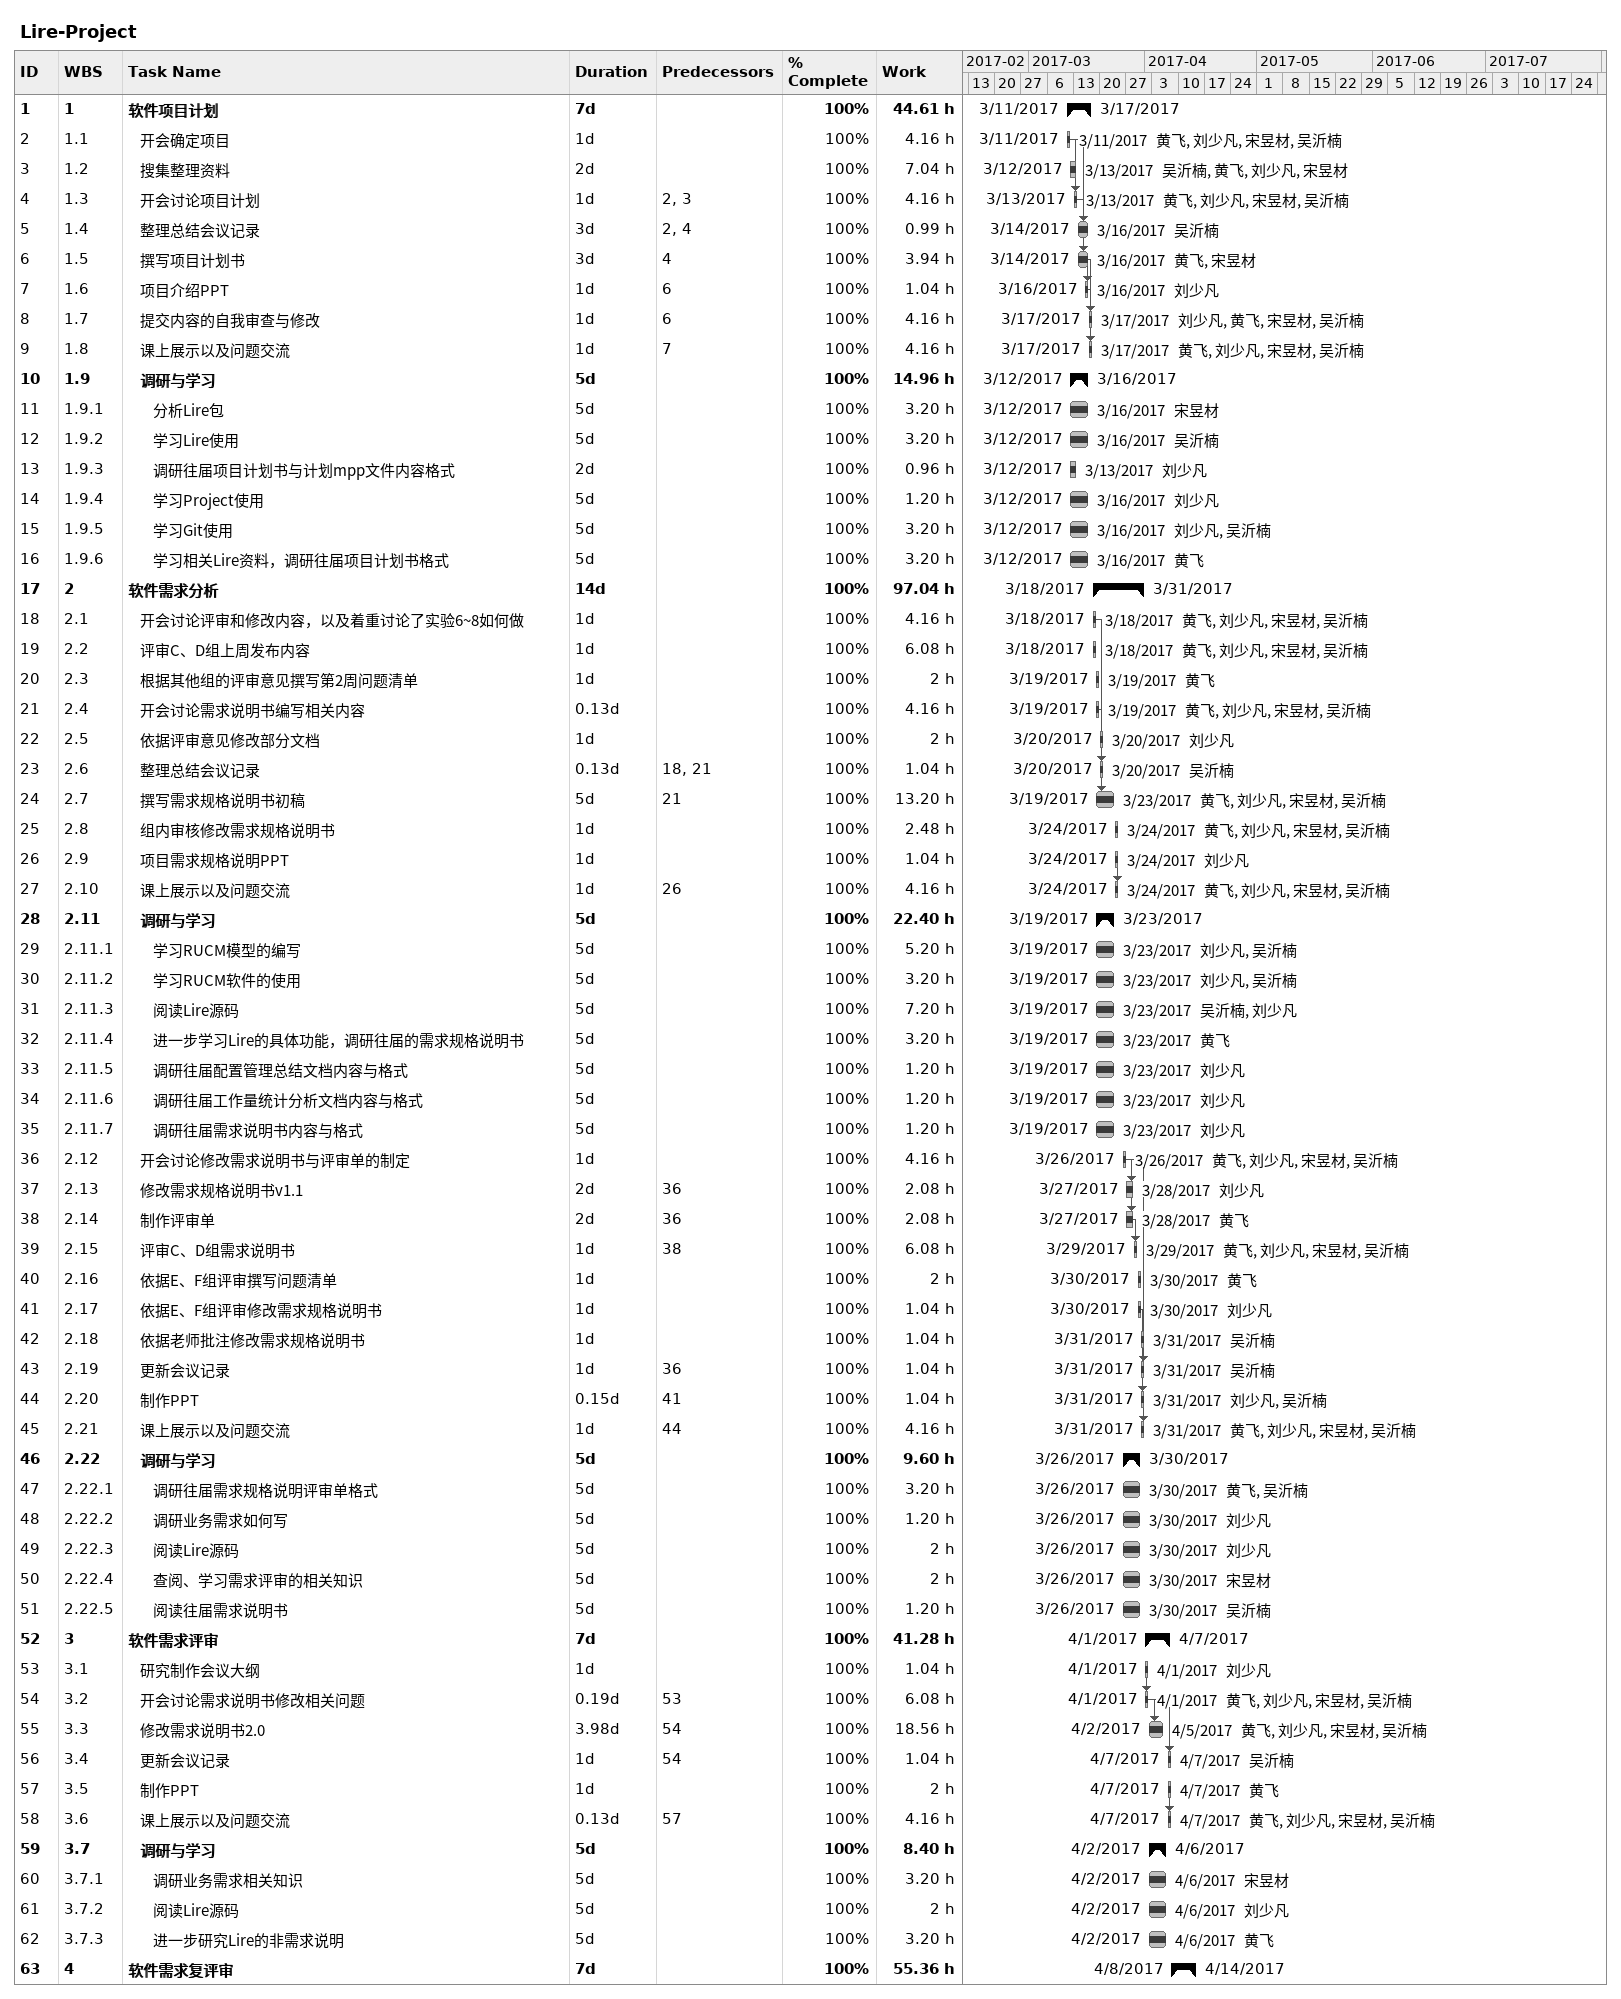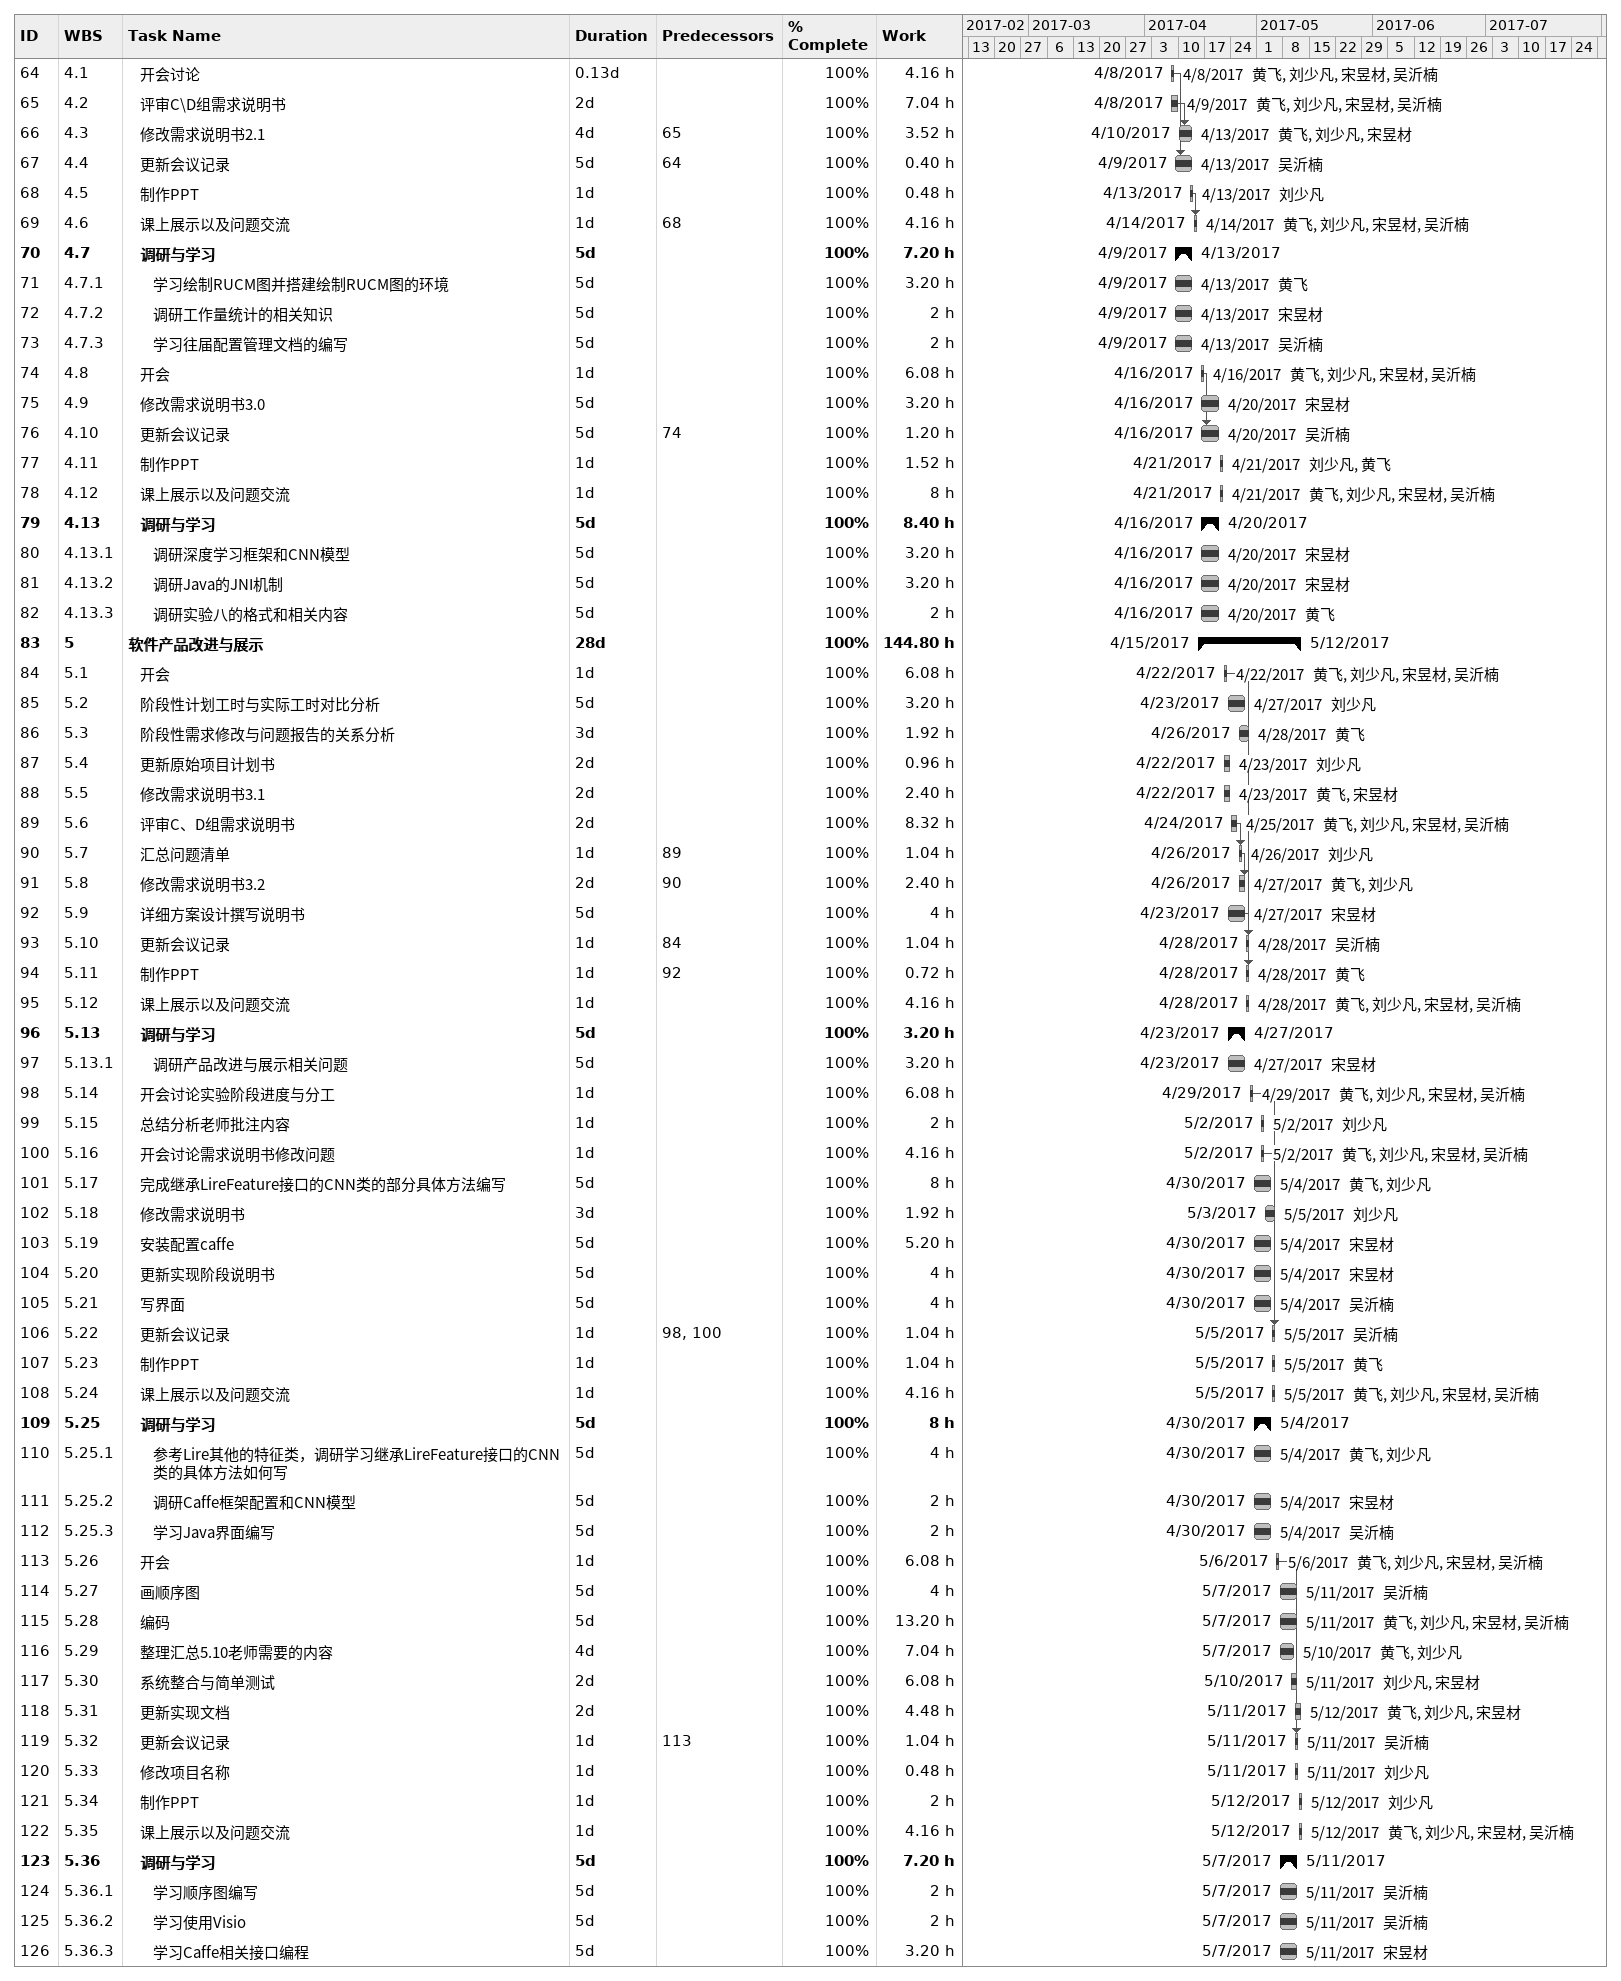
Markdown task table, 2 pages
Lire-Project

| ID | WBS | Task | Duration | Start | Finish | Predecessors | Resources | % complete | Work (h) |
|---|---|---|---|---|---|---|---|---|---|
| 1 | 1 | **软件项目计划** | 7d | 2017-03-11 | 2017-03-17 |  |  | 100 | 44.61 |
| 2 | 1.1 | 开会确定项目 | 1d | 2017-03-11 | 2017-03-11 |  | 黄飞, 刘少凡, 宋昱材, 吴沂楠 | 100 | 4.16 |
| 3 | 1.2 | 搜集整理资料 | 2d | 2017-03-12 | 2017-03-13 |  | 吴沂楠, 黄飞, 刘少凡, 宋昱材 | 100 | 7.04 |
| 4 | 1.3 | 开会讨论项目计划 | 1d | 2017-03-13 | 2017-03-13 | 2, 3 | 黄飞, 刘少凡, 宋昱材, 吴沂楠 | 100 | 4.16 |
| 5 | 1.4 | 整理总结会议记录 | 3d | 2017-03-14 | 2017-03-16 | 2, 4 | 吴沂楠 | 100 | 0.99 |
| 6 | 1.5 | 撰写项目计划书 | 3d | 2017-03-14 | 2017-03-16 | 4 | 黄飞, 宋昱材 | 100 | 3.94 |
| 7 | 1.6 | 项目介绍PPT | 1d | 2017-03-16 | 2017-03-16 | 6 | 刘少凡 | 100 | 1.04 |
| 8 | 1.7 | 提交内容的自我审查与修改 | 1d | 2017-03-17 | 2017-03-17 | 6 | 刘少凡, 黄飞, 宋昱材, 吴沂楠 | 100 | 4.16 |
| 9 | 1.8 | 课上展示以及问题交流 | 1d | 2017-03-17 | 2017-03-17 | 7 | 黄飞, 刘少凡, 宋昱材, 吴沂楠 | 100 | 4.16 |
| 10 | 1.9 | **调研与学习** | 5d | 2017-03-12 | 2017-03-16 |  |  | 100 | 14.96 |
| 11 | 1.9.1 | 分析Lire包 | 5d | 2017-03-12 | 2017-03-16 |  | 宋昱材 | 100 | 3.20 |
| 12 | 1.9.2 | 学习Lire使用 | 5d | 2017-03-12 | 2017-03-16 |  | 吴沂楠 | 100 | 3.20 |
| 13 | 1.9.3 | 调研往届项目计划书与计划mpp文件内容格式 | 2d | 2017-03-12 | 2017-03-13 |  | 刘少凡 | 100 | 0.96 |
| 14 | 1.9.4 | 学习Project使用 | 5d | 2017-03-12 | 2017-03-16 |  | 刘少凡 | 100 | 1.20 |
| 15 | 1.9.5 | 学习Git使用 | 5d | 2017-03-12 | 2017-03-16 |  | 刘少凡, 吴沂楠 | 100 | 3.20 |
| 16 | 1.9.6 | 学习相关Lire资料，调研往届项目计划书格式 | 5d | 2017-03-12 | 2017-03-16 |  | 黄飞 | 100 | 3.20 |
| 17 | 2 | **软件需求分析** | 14d | 2017-03-18 | 2017-03-31 |  |  | 100 | 97.04 |
| 18 | 2.1 | 开会讨论评审和修改内容，以及着重讨论了实验6~8如何做 | 1d | 2017-03-18 | 2017-03-18 |  | 黄飞, 刘少凡, 宋昱材, 吴沂楠 | 100 | 4.16 |
| 19 | 2.2 | 评审C、D组上周发布内容 | 1d | 2017-03-18 | 2017-03-18 |  | 黄飞, 刘少凡, 宋昱材, 吴沂楠 | 100 | 6.08 |
| 20 | 2.3 | 根据其他组的评审意见撰写第2周问题清单 | 1d | 2017-03-19 | 2017-03-19 |  | 黄飞 | 100 | 2 |
| 21 | 2.4 | 开会讨论需求说明书编写相关内容 | 0.13d | 2017-03-19 | 2017-03-19 |  | 黄飞, 刘少凡, 宋昱材, 吴沂楠 | 100 | 4.16 |
| 22 | 2.5 | 依据评审意见修改部分文档 | 1d | 2017-03-20 | 2017-03-20 |  | 刘少凡 | 100 | 2 |
| 23 | 2.6 | 整理总结会议记录 | 0.13d | 2017-03-20 | 2017-03-20 | 18, 21 | 吴沂楠 | 100 | 1.04 |
| 24 | 2.7 | 撰写需求规格说明书初稿 | 5d | 2017-03-19 | 2017-03-23 | 21 | 黄飞, 刘少凡, 宋昱材, 吴沂楠 | 100 | 13.20 |
| 25 | 2.8 | 组内审核修改需求规格说明书 | 1d | 2017-03-24 | 2017-03-24 |  | 黄飞, 刘少凡, 宋昱材, 吴沂楠 | 100 | 2.48 |
| 26 | 2.9 | 项目需求规格说明PPT | 1d | 2017-03-24 | 2017-03-24 |  | 刘少凡 | 100 | 1.04 |
| 27 | 2.10 | 课上展示以及问题交流 | 1d | 2017-03-24 | 2017-03-24 | 26 | 黄飞, 刘少凡, 宋昱材, 吴沂楠 | 100 | 4.16 |
| 28 | 2.11 | **调研与学习** | 5d | 2017-03-19 | 2017-03-23 |  |  | 100 | 22.40 |
| 29 | 2.11.1 | 学习RUCM模型的编写 | 5d | 2017-03-19 | 2017-03-23 |  | 刘少凡, 吴沂楠 | 100 | 5.20 |
| 30 | 2.11.2 | 学习RUCM软件的使用 | 5d | 2017-03-19 | 2017-03-23 |  | 刘少凡, 吴沂楠 | 100 | 3.20 |
| 31 | 2.11.3 | 阅读Lire源码 | 5d | 2017-03-19 | 2017-03-23 |  | 吴沂楠, 刘少凡 | 100 | 7.20 |
| 32 | 2.11.4 | 进一步学习Lire的具体功能，调研往届的需求规格说明书 | 5d | 2017-03-19 | 2017-03-23 |  | 黄飞 | 100 | 3.20 |
| 33 | 2.11.5 | 调研往届配置管理总结文档内容与格式 | 5d | 2017-03-19 | 2017-03-23 |  | 刘少凡 | 100 | 1.20 |
| 34 | 2.11.6 | 调研往届工作量统计分析文档内容与格式 | 5d | 2017-03-19 | 2017-03-23 |  | 刘少凡 | 100 | 1.20 |
| 35 | 2.11.7 | 调研往届需求说明书内容与格式 | 5d | 2017-03-19 | 2017-03-23 |  | 刘少凡 | 100 | 1.20 |
| 36 | 2.12 | 开会讨论修改需求说明书与评审单的制定 | 1d | 2017-03-26 | 2017-03-26 |  | 黄飞, 刘少凡, 宋昱材, 吴沂楠 | 100 | 4.16 |
| 37 | 2.13 | 修改需求规格说明书v1.1 | 2d | 2017-03-27 | 2017-03-28 | 36 | 刘少凡 | 100 | 2.08 |
| 38 | 2.14 | 制作评审单 | 2d | 2017-03-27 | 2017-03-28 | 36 | 黄飞 | 100 | 2.08 |
| 39 | 2.15 | 评审C、D组需求说明书 | 1d | 2017-03-29 | 2017-03-29 | 38 | 黄飞, 刘少凡, 宋昱材, 吴沂楠 | 100 | 6.08 |
| 40 | 2.16 | 依据E、F组评审撰写问题清单 | 1d | 2017-03-30 | 2017-03-30 |  | 黄飞 | 100 | 2 |
| 41 | 2.17 | 依据E、F组评审修改需求规格说明书 | 1d | 2017-03-30 | 2017-03-30 |  | 刘少凡 | 100 | 1.04 |
| 42 | 2.18 | 依据老师批注修改需求规格说明书 | 1d | 2017-03-31 | 2017-03-31 |  | 吴沂楠 | 100 | 1.04 |
| 43 | 2.19 | 更新会议记录 | 1d | 2017-03-31 | 2017-03-31 | 36 | 吴沂楠 | 100 | 1.04 |
| 44 | 2.20 | 制作PPT | 0.15d | 2017-03-31 | 2017-03-31 | 41 | 刘少凡, 吴沂楠 | 100 | 1.04 |
| 45 | 2.21 | 课上展示以及问题交流 | 1d | 2017-03-31 | 2017-03-31 | 44 | 黄飞, 刘少凡, 宋昱材, 吴沂楠 | 100 | 4.16 |
| 46 | 2.22 | **调研与学习** | 5d | 2017-03-26 | 2017-03-30 |  |  | 100 | 9.60 |
| 47 | 2.22.1 | 调研往届需求规格说明评审单格式 | 5d | 2017-03-26 | 2017-03-30 |  | 黄飞, 吴沂楠 | 100 | 3.20 |
| 48 | 2.22.2 | 调研业务需求如何写 | 5d | 2017-03-26 | 2017-03-30 |  | 刘少凡 | 100 | 1.20 |
| 49 | 2.22.3 | 阅读Lire源码 | 5d | 2017-03-26 | 2017-03-30 |  | 刘少凡 | 100 | 2 |
| 50 | 2.22.4 | 查阅、学习需求评审的相关知识 | 5d | 2017-03-26 | 2017-03-30 |  | 宋昱材 | 100 | 2 |
| 51 | 2.22.5 | 阅读往届需求说明书 | 5d | 2017-03-26 | 2017-03-30 |  | 吴沂楠 | 100 | 1.20 |
| 52 | 3 | **软件需求评审** | 7d | 2017-04-01 | 2017-04-07 |  |  | 100 | 41.28 |
| 53 | 3.1 | 研究制作会议大纲 | 1d | 2017-04-01 | 2017-04-01 |  | 刘少凡 | 100 | 1.04 |
| 54 | 3.2 | 开会讨论需求说明书修改相关问题 | 0.19d | 2017-04-01 | 2017-04-01 | 53 | 黄飞, 刘少凡, 宋昱材, 吴沂楠 | 100 | 6.08 |
| 55 | 3.3 | 修改需求说明书2.0 | 3.98d | 2017-04-02 | 2017-04-05 | 54 | 黄飞, 刘少凡, 宋昱材, 吴沂楠 | 100 | 18.56 |
| 56 | 3.4 | 更新会议记录 | 1d | 2017-04-07 | 2017-04-07 | 54 | 吴沂楠 | 100 | 1.04 |
| 57 | 3.5 | 制作PPT | 1d | 2017-04-07 | 2017-04-07 |  | 黄飞 | 100 | 2 |
| 58 | 3.6 | 课上展示以及问题交流 | 0.13d | 2017-04-07 | 2017-04-07 | 57 | 黄飞, 刘少凡, 宋昱材, 吴沂楠 | 100 | 4.16 |
| 59 | 3.7 | **调研与学习** | 5d | 2017-04-02 | 2017-04-06 |  |  | 100 | 8.40 |
| 60 | 3.7.1 | 调研业务需求相关知识 | 5d | 2017-04-02 | 2017-04-06 |  | 宋昱材 | 100 | 3.20 |
| 61 | 3.7.2 | 阅读Lire源码 | 5d | 2017-04-02 | 2017-04-06 |  | 刘少凡 | 100 | 2 |
| 62 | 3.7.3 | 进一步研究Lire的非需求说明 | 5d | 2017-04-02 | 2017-04-06 |  | 黄飞 | 100 | 3.20 |
| 63 | 4 | **软件需求复评审** | 7d | 2017-04-08 | 2017-04-14 |  |  | 100 | 55.36 |
| 64 | 4.1 | 开会讨论 | 0.13d | 2017-04-08 | 2017-04-08 |  | 黄飞, 刘少凡, 宋昱材, 吴沂楠 | 100 | 4.16 |
| 65 | 4.2 | 评审C\D组需求说明书 | 2d | 2017-04-08 | 2017-04-09 |  | 黄飞, 刘少凡, 宋昱材, 吴沂楠 | 100 | 7.04 |
| 66 | 4.3 | 修改需求说明书2.1 | 4d | 2017-04-10 | 2017-04-13 | 65 | 黄飞, 刘少凡, 宋昱材 | 100 | 3.52 |
| 67 | 4.4 | 更新会议记录 | 5d | 2017-04-09 | 2017-04-13 | 64 | 吴沂楠 | 100 | 0.40 |
| 68 | 4.5 | 制作PPT | 1d | 2017-04-13 | 2017-04-13 |  | 刘少凡 | 100 | 0.48 |
| 69 | 4.6 | 课上展示以及问题交流 | 1d | 2017-04-14 | 2017-04-14 | 68 | 黄飞, 刘少凡, 宋昱材, 吴沂楠 | 100 | 4.16 |
| 70 | 4.7 | **调研与学习** | 5d | 2017-04-09 | 2017-04-13 |  |  | 100 | 7.20 |
| 71 | 4.7.1 | 学习绘制RUCM图并搭建绘制RUCM图的环境 | 5d | 2017-04-09 | 2017-04-13 |  | 黄飞 | 100 | 3.20 |
| 72 | 4.7.2 | 调研工作量统计的相关知识 | 5d | 2017-04-09 | 2017-04-13 |  | 宋昱材 | 100 | 2 |
| 73 | 4.7.3 | 学习往届配置管理文档的编写 | 5d | 2017-04-09 | 2017-04-13 |  | 吴沂楠 | 100 | 2 |
| 74 | 4.8 | 开会 | 1d | 2017-04-16 | 2017-04-16 |  | 黄飞, 刘少凡, 宋昱材, 吴沂楠 | 100 | 6.08 |
| 75 | 4.9 | 修改需求说明书3.0 | 5d | 2017-04-16 | 2017-04-20 |  | 宋昱材 | 100 | 3.20 |
| 76 | 4.10 | 更新会议记录 | 5d | 2017-04-16 | 2017-04-20 | 74 | 吴沂楠 | 100 | 1.20 |
| 77 | 4.11 | 制作PPT | 1d | 2017-04-21 | 2017-04-21 |  | 刘少凡, 黄飞 | 100 | 1.52 |
| 78 | 4.12 | 课上展示以及问题交流 | 1d | 2017-04-21 | 2017-04-21 |  | 黄飞, 刘少凡, 宋昱材, 吴沂楠 | 100 | 8 |
| 79 | 4.13 | **调研与学习** | 5d | 2017-04-16 | 2017-04-20 |  |  | 100 | 8.40 |
| 80 | 4.13.1 | 调研深度学习框架和CNN模型 | 5d | 2017-04-16 | 2017-04-20 |  | 宋昱材 | 100 | 3.20 |
| 81 | 4.13.2 | 调研Java的JNI机制 | 5d | 2017-04-16 | 2017-04-20 |  | 宋昱材 | 100 | 3.20 |
| 82 | 4.13.3 | 调研实验八的格式和相关内容 | 5d | 2017-04-16 | 2017-04-20 |  | 黄飞 | 100 | 2 |
| 83 | 5 | **软件产品改进与展示** | 28d | 2017-04-15 | 2017-05-12 |  |  | 100 | 144.80 |
| 84 | 5.1 | 开会 | 1d | 2017-04-22 | 2017-04-22 |  | 黄飞, 刘少凡, 宋昱材, 吴沂楠 | 100 | 6.08 |
| 85 | 5.2 | 阶段性计划工时与实际工时对比分析 | 5d | 2017-04-23 | 2017-04-27 |  | 刘少凡 | 100 | 3.20 |
| 86 | 5.3 | 阶段性需求修改与问题报告的关系分析 | 3d | 2017-04-26 | 2017-04-28 |  | 黄飞 | 100 | 1.92 |
| 87 | 5.4 | 更新原始项目计划书 | 2d | 2017-04-22 | 2017-04-23 |  | 刘少凡 | 100 | 0.96 |
| 88 | 5.5 | 修改需求说明书3.1 | 2d | 2017-04-22 | 2017-04-23 |  | 黄飞, 宋昱材 | 100 | 2.40 |
| 89 | 5.6 | 评审C、D组需求说明书 | 2d | 2017-04-24 | 2017-04-25 |  | 黄飞, 刘少凡, 宋昱材, 吴沂楠 | 100 | 8.32 |
| 90 | 5.7 | 汇总问题清单 | 1d | 2017-04-26 | 2017-04-26 | 89 | 刘少凡 | 100 | 1.04 |
| 91 | 5.8 | 修改需求说明书3.2 | 2d | 2017-04-26 | 2017-04-27 | 90 | 黄飞, 刘少凡 | 100 | 2.40 |
| 92 | 5.9 | 详细方案设计撰写说明书 | 5d | 2017-04-23 | 2017-04-27 |  | 宋昱材 | 100 | 4 |
| 93 | 5.10 | 更新会议记录 | 1d | 2017-04-28 | 2017-04-28 | 84 | 吴沂楠 | 100 | 1.04 |
| 94 | 5.11 | 制作PPT | 1d | 2017-04-28 | 2017-04-28 | 92 | 黄飞 | 100 | 0.72 |
| 95 | 5.12 | 课上展示以及问题交流 | 1d | 2017-04-28 | 2017-04-28 |  | 黄飞, 刘少凡, 宋昱材, 吴沂楠 | 100 | 4.16 |
| 96 | 5.13 | **调研与学习** | 5d | 2017-04-23 | 2017-04-27 |  |  | 100 | 3.20 |
| 97 | 5.13.1 | 调研产品改进与展示相关问题 | 5d | 2017-04-23 | 2017-04-27 |  | 宋昱材 | 100 | 3.20 |
| 98 | 5.14 | 开会讨论实验阶段进度与分工 | 1d | 2017-04-29 | 2017-04-29 |  | 黄飞, 刘少凡, 宋昱材, 吴沂楠 | 100 | 6.08 |
| 99 | 5.15 | 总结分析老师批注内容 | 1d | 2017-05-02 | 2017-05-02 |  | 刘少凡 | 100 | 2 |
| 100 | 5.16 | 开会讨论需求说明书修改问题 | 1d | 2017-05-02 | 2017-05-02 |  | 黄飞, 刘少凡, 宋昱材, 吴沂楠 | 100 | 4.16 |
| 101 | 5.17 | 完成继承LireFeature接口的CNN类的部分具体方法编写 | 5d | 2017-04-30 | 2017-05-04 |  | 黄飞, 刘少凡 | 100 | 8 |
| 102 | 5.18 | 修改需求说明书 | 3d | 2017-05-03 | 2017-05-05 |  | 刘少凡 | 100 | 1.92 |
| 103 | 5.19 | 安装配置caffe | 5d | 2017-04-30 | 2017-05-04 |  | 宋昱材 | 100 | 5.20 |
| 104 | 5.20 | 更新实现阶段说明书 | 5d | 2017-04-30 | 2017-05-04 |  | 宋昱材 | 100 | 4 |
| 105 | 5.21 | 写界面 | 5d | 2017-04-30 | 2017-05-04 |  | 吴沂楠 | 100 | 4 |
| 106 | 5.22 | 更新会议记录 | 1d | 2017-05-05 | 2017-05-05 | 98, 100 | 吴沂楠 | 100 | 1.04 |
| 107 | 5.23 | 制作PPT | 1d | 2017-05-05 | 2017-05-05 |  | 黄飞 | 100 | 1.04 |
| 108 | 5.24 | 课上展示以及问题交流 | 1d | 2017-05-05 | 2017-05-05 |  | 黄飞, 刘少凡, 宋昱材, 吴沂楠 | 100 | 4.16 |
| 109 | 5.25 | **调研与学习** | 5d | 2017-04-30 | 2017-05-04 |  |  | 100 | 8 |
| 110 | 5.25.1 | 参考Lire其他的特征类，调研学习继承LireFeature接口的CNN类的具体方法如何写 | 5d | 2017-04-30 | 2017-05-04 |  | 黄飞, 刘少凡 | 100 | 4 |
| 111 | 5.25.2 | 调研Caffe框架配置和CNN模型 | 5d | 2017-04-30 | 2017-05-04 |  | 宋昱材 | 100 | 2 |
| 112 | 5.25.3 | 学习Java界面编写 | 5d | 2017-04-30 | 2017-05-04 |  | 吴沂楠 | 100 | 2 |
| 113 | 5.26 | 开会 | 1d | 2017-05-06 | 2017-05-06 |  | 黄飞, 刘少凡, 宋昱材, 吴沂楠 | 100 | 6.08 |
| 114 | 5.27 | 画顺序图 | 5d | 2017-05-07 | 2017-05-11 |  | 吴沂楠 | 100 | 4 |
| 115 | 5.28 | 编码 | 5d | 2017-05-07 | 2017-05-11 |  | 黄飞, 刘少凡, 宋昱材, 吴沂楠 | 100 | 13.20 |
| 116 | 5.29 | 整理汇总5.10老师需要的内容 | 4d | 2017-05-07 | 2017-05-10 |  | 黄飞, 刘少凡 | 100 | 7.04 |
| 117 | 5.30 | 系统整合与简单测试 | 2d | 2017-05-10 | 2017-05-11 |  | 刘少凡, 宋昱材 | 100 | 6.08 |
| 118 | 5.31 | 更新实现文档 | 2d | 2017-05-11 | 2017-05-12 |  | 黄飞, 刘少凡, 宋昱材 | 100 | 4.48 |
| 119 | 5.32 | 更新会议记录 | 1d | 2017-05-11 | 2017-05-11 | 113 | 吴沂楠 | 100 | 1.04 |
| 120 | 5.33 | 修改项目名称 | 1d | 2017-05-11 | 2017-05-11 |  | 刘少凡 | 100 | 0.48 |
| 121 | 5.34 | 制作PPT | 1d | 2017-05-12 | 2017-05-12 |  | 刘少凡 | 100 | 2 |
| 122 | 5.35 | 课上展示以及问题交流 | 1d | 2017-05-12 | 2017-05-12 |  | 黄飞, 刘少凡, 宋昱材, 吴沂楠 | 100 | 4.16 |
| 123 | 5.36 | **调研与学习** | 5d | 2017-05-07 | 2017-05-11 |  |  | 100 | 7.20 |
| 124 | 5.36.1 | 学习顺序图编写 | 5d | 2017-05-07 | 2017-05-11 |  | 吴沂楠 | 100 | 2 |
| 125 | 5.36.2 | 学习使用Visio | 5d | 2017-05-07 | 2017-05-11 |  | 吴沂楠 | 100 | 2 |
| 126 | 5.36.3 | 学习Caffe相关接口编程 | 5d | 2017-05-07 | 2017-05-11 |  | 宋昱材 | 100 | 3.20 |
